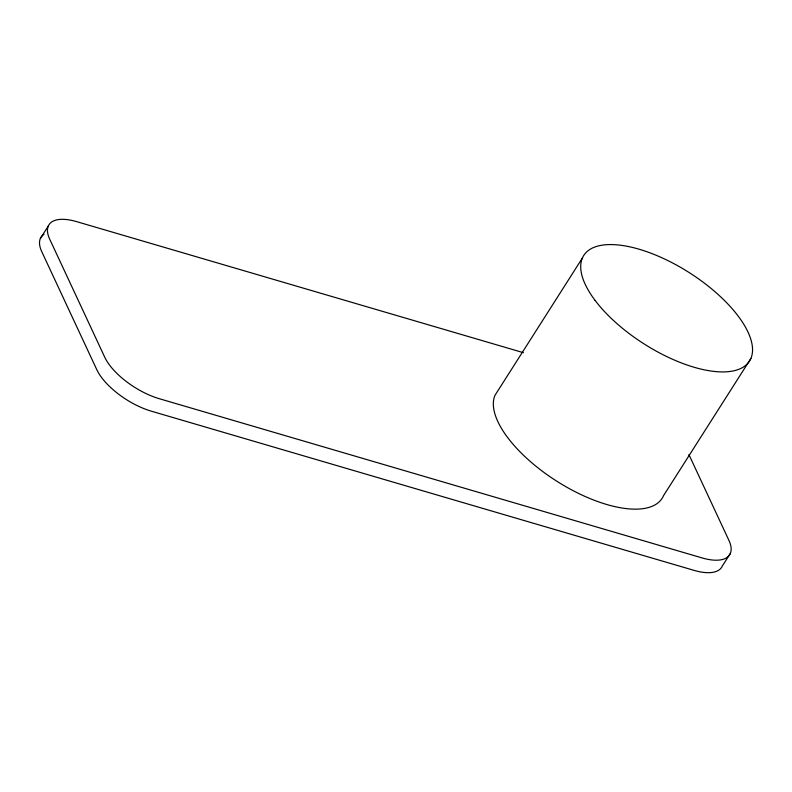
<?xml version="1.0" encoding="UTF-8"?>
<svg xmlns="http://www.w3.org/2000/svg" width="792" height="792" viewBox="0 0 792 792"><rect width="100%" height="100%" fill="white"/><g stroke="black" fill="none" stroke-linecap="round" stroke-linejoin="round"><path stroke-width="1.19" d="M40.352 238.531L48.292 226.057M582.377 258.053L495 395.297A98.267 42.204 32.5 0 0 562.389 484.654A98.267 42.204 32.5 0 0 663.518 495.673L750.905 358.43M730.313 553.469L722.373 565.943A49.134 21.097 32.5 0 1 694 570.359L151.272 411.157A49.134 21.097 32.5 0 1 96.812 369.706L41.778 251.688A49.134 21.097 32.5 0 1 43.966 234.313M523.403 352.688L76.666 221.641A49.134 21.097 32.5 0 0 49.718 239.204L104.752 357.232A49.134 21.097 32.5 0 0 159.222 398.683L701.95 557.885A49.134 21.097 32.5 0 0 728.888 540.312L688.911 454.578M595.129 300.455A98.267 42.204 32.5 0 0 743.668 366.854A98.267 42.204 32.5 0 0 661.132 257.42A98.267 42.204 32.5 0 0 595.129 300.455"/></g></svg>
